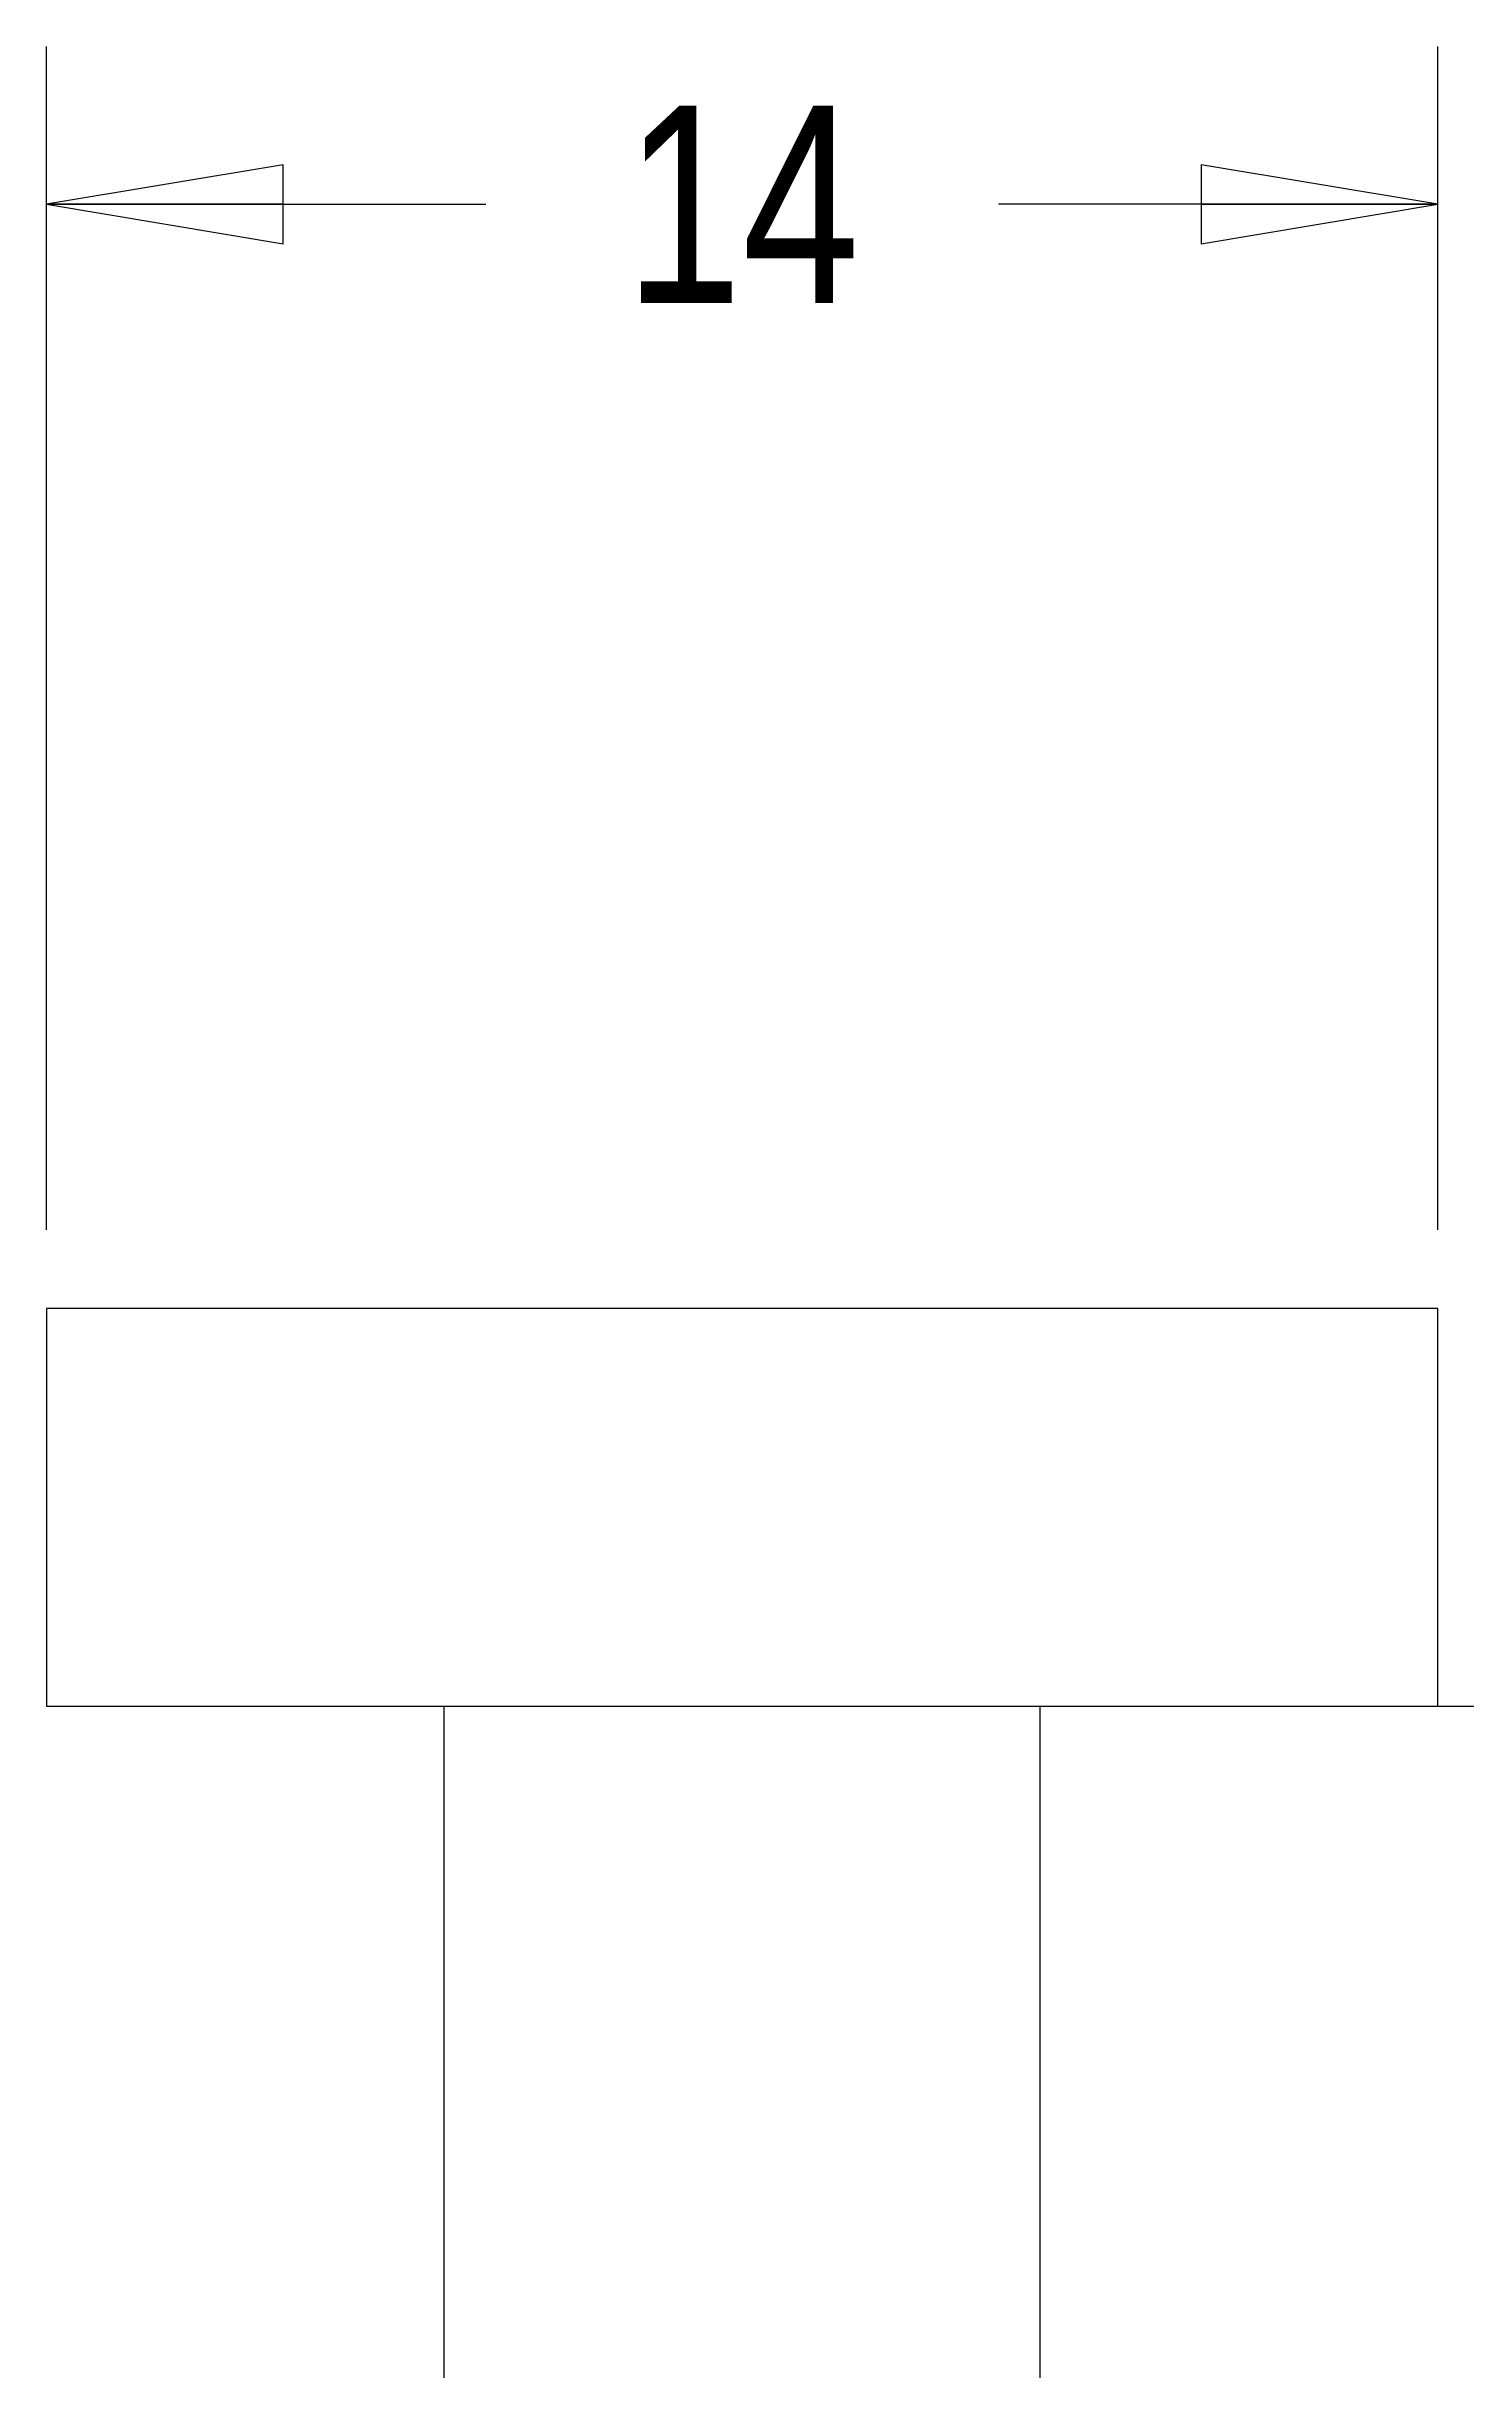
# Model space of a CAD drawing. Header units: millimetres. Extents: x 0 to 297, y 0 to 210.
# Drawn here: x 52.82 to 81.37, y 91.54 to 138.29 of the extents above; entities that cross this region are included whole.
import ezdxf

# ---------------------------------------------------------------- set-up
doc = ezdxf.new("R2010")
doc.units = ezdxf.units.MM
doc.header["$LTSCALE"] = 0.64311
doc.header["$MEASUREMENT"] = 0
doc.layers.get('0').update_dxf_attribs({"linetype": 'CONTINUOUS'})
doc.styles.get("Standard").update_dxf_attribs({"font": 'txt', "width": 0.8})
doc.dimstyles.new('DIMSTYLE_1', dxfattribs={"dimtxt": 0.15625, "dimasz": 0.1875, "dimexe": 0.125, "dimexo": 0.625, "dimgap": 0.078125, "dimtad": 1, "dimlfac": 0.5, "dimzin": 4, "dimtxsty": 'STANDARD', "dimblk": 'CLOSED', "dimblk1": 'CLOSED', "dimblk2": 'CLOSED', "dimcen": 2.5, "dimazin": 1, "dimtfac": 1, "dimtmove": 0, "dimatfit": 3, "dimldrblk": 'CLOSED', "dimtzin": 4})

# ---------------------------------------------------------------- blocks, each defined once
blk = doc.blocks.new('_CLOSED')
at = {"color": 0, "linetype": 'ByBlock'}
for p, q in [((0, 0), (-1, 0.1667)), ((-1, 0.1667), (-1, -0.1667)), ((-1, -0.1667), (0, 0)), ((-1, 0), (0, 0))]:
    blk.add_line(p, q, dxfattribs=at)
blk = doc.blocks.new('*D2')
at = {"color": 2, "linetype": 'Continuous', "transparency": 16777216}
for p, q in [((52.816, 114.474), (52.816, 138.287)), ((80.816, 114.474), (80.816, 138.287)), ((52.816, 135.112), (61.656, 135.112)), ((80.816, 135.112), (71.975, 135.112))]:
    blk.add_line(p, q, dxfattribs=at)
at = {"color": 2, "linetype": 'Continuous', "transparency": 16777216, "xscale": 4.762499999999999, "yscale": 4.762499999999999, "zscale": 4.762499999999999, "rotation": 180}
blk.add_blockref('_CLOSED', (52.816, 135.112), dxfattribs=at)
at = {"color": 2, "linetype": 'Continuous', "transparency": 16777216, "xscale": 4.762499999999999, "yscale": 4.762499999999999, "zscale": 4.762499999999999}
blk.add_blockref('_CLOSED', (80.816, 135.112), dxfattribs=at)
at = {"color": 2, "linetype": 'Continuous', "transparency": 16777216, "insert": (66.816, 137.096), "char_height": 3.9688, "width": 6.35, "attachment_point": 2, "line_spacing_factor": 0.9}
blk.add_mtext('14', dxfattribs=at)
blk = doc.blocks.new('*D3')
at = {"color": 2, "linetype": 'Continuous', "transparency": 16777216}
for p, q in [((97.516, 112.886), (97.516, 125.586)), ((82.403, 112.886), (100.691, 112.886)), ((82.403, 104.886), (100.691, 104.886)), ((97.516, 104.886), (97.516, 92.186))]:
    blk.add_line(p, q, dxfattribs=at)
at = {"color": 2, "linetype": 'Continuous', "transparency": 16777216, "xscale": 4.762499999999999, "yscale": 4.762499999999999, "zscale": 4.762499999999999}
for p, rotation in [((97.516, 112.886), -90.00000000000001), ((97.516, 104.886), 90)]:
    blk.add_blockref('_CLOSED', p, dxfattribs=dict(at, rotation=rotation))
at = {"color": 2, "linetype": 'Continuous', "transparency": 16777216, "insert": (97.516, 110.871), "char_height": 3.969, "width": 3.175, "attachment_point": 2, "line_spacing_factor": 0.9}
blk.add_mtext('4', dxfattribs=at)
blk = doc.blocks.new('*D4')
at = {"color": 2, "linetype": 'Continuous', "transparency": 16777216}
for p, q in [((54.403, 104.886), (100.691, 104.886)), ((97.516, 104.886), (97.516, 94.886)), ((97.516, 84.886), (97.516, 94.886)), ((97.516, 94.886), (97.516, 79.944)), ((54.403, 84.886), (100.691, 84.886)), ((97.516, 79.944), (100.401, 79.944))]:
    blk.add_line(p, q, dxfattribs=at)
at = {"color": 2, "linetype": 'Continuous', "transparency": 16777216, "xscale": 4.762499999999999, "yscale": 4.762499999999999, "zscale": 4.762499999999999}
for p, rotation in [((97.516, 104.886), 90), ((97.516, 84.886), -90.00000000000001)]:
    blk.add_blockref('_CLOSED', p, dxfattribs=dict(at, rotation=rotation))
at = {"color": 2, "linetype": 'Continuous', "transparency": 16777216, "insert": (102.385, 81.929), "char_height": 3.9688, "width": 6.35, "attachment_point": 1, "line_spacing_factor": 0.9}
blk.add_mtext('10', dxfattribs=at)

msp = doc.modelspace()

# ---------------------------------------------------------------- linework, layer by layer
at = {"color": 7, "linetype": 'Continuous'}
for p, q in [((52.816, 112.886), (52.816, 104.886)), ((80.816, 112.886), (52.816, 112.886)), ((80.816, 104.886), (80.816, 112.886)), ((52.816, 104.886), (60.816, 104.886)), ((60.816, 104.886), (60.816, 74.886)), ((72.816, 74.886), (72.816, 104.886)), ((72.816, 104.886), (80.816, 104.886))]:
    msp.add_line(p, q, dxfattribs=at)

# ---------------------------------------------------------------- dimensions: what is measured, and where the dimension line sits
at = {"color": 2, "linetype": 'Continuous'}
dim = msp.add_linear_dim(base=(80.816, 135.112), p1=(52.816, 112.886), p2=(80.816, 112.886), dimstyle='DIMSTYLE_1', dxfattribs=at)
dim.commit()
dim.dimension.update_dxf_attribs({"geometry": '*D2', "text_midpoint": (67.312, 135.112), "dimtype": 160})
for base, p1, p2, picture, middle in [((97.516, 104.886), (80.816, 112.886), (80.816, 104.886), '*D3', (97.615, 108.886)), ((97.516, 84.886), (52.816, 104.886), (52.816, 84.886), '*D4', (105.957, 79.944))]:
    dim = msp.add_linear_dim(base=base, p1=p1, p2=p2, angle=270, dimstyle='DIMSTYLE_1', dxfattribs=at)
    dim.commit()
    dim.dimension.update_dxf_attribs({"geometry": picture, "text_midpoint": middle, "dimtype": 160})

doc.saveas('drawing.dxf')
